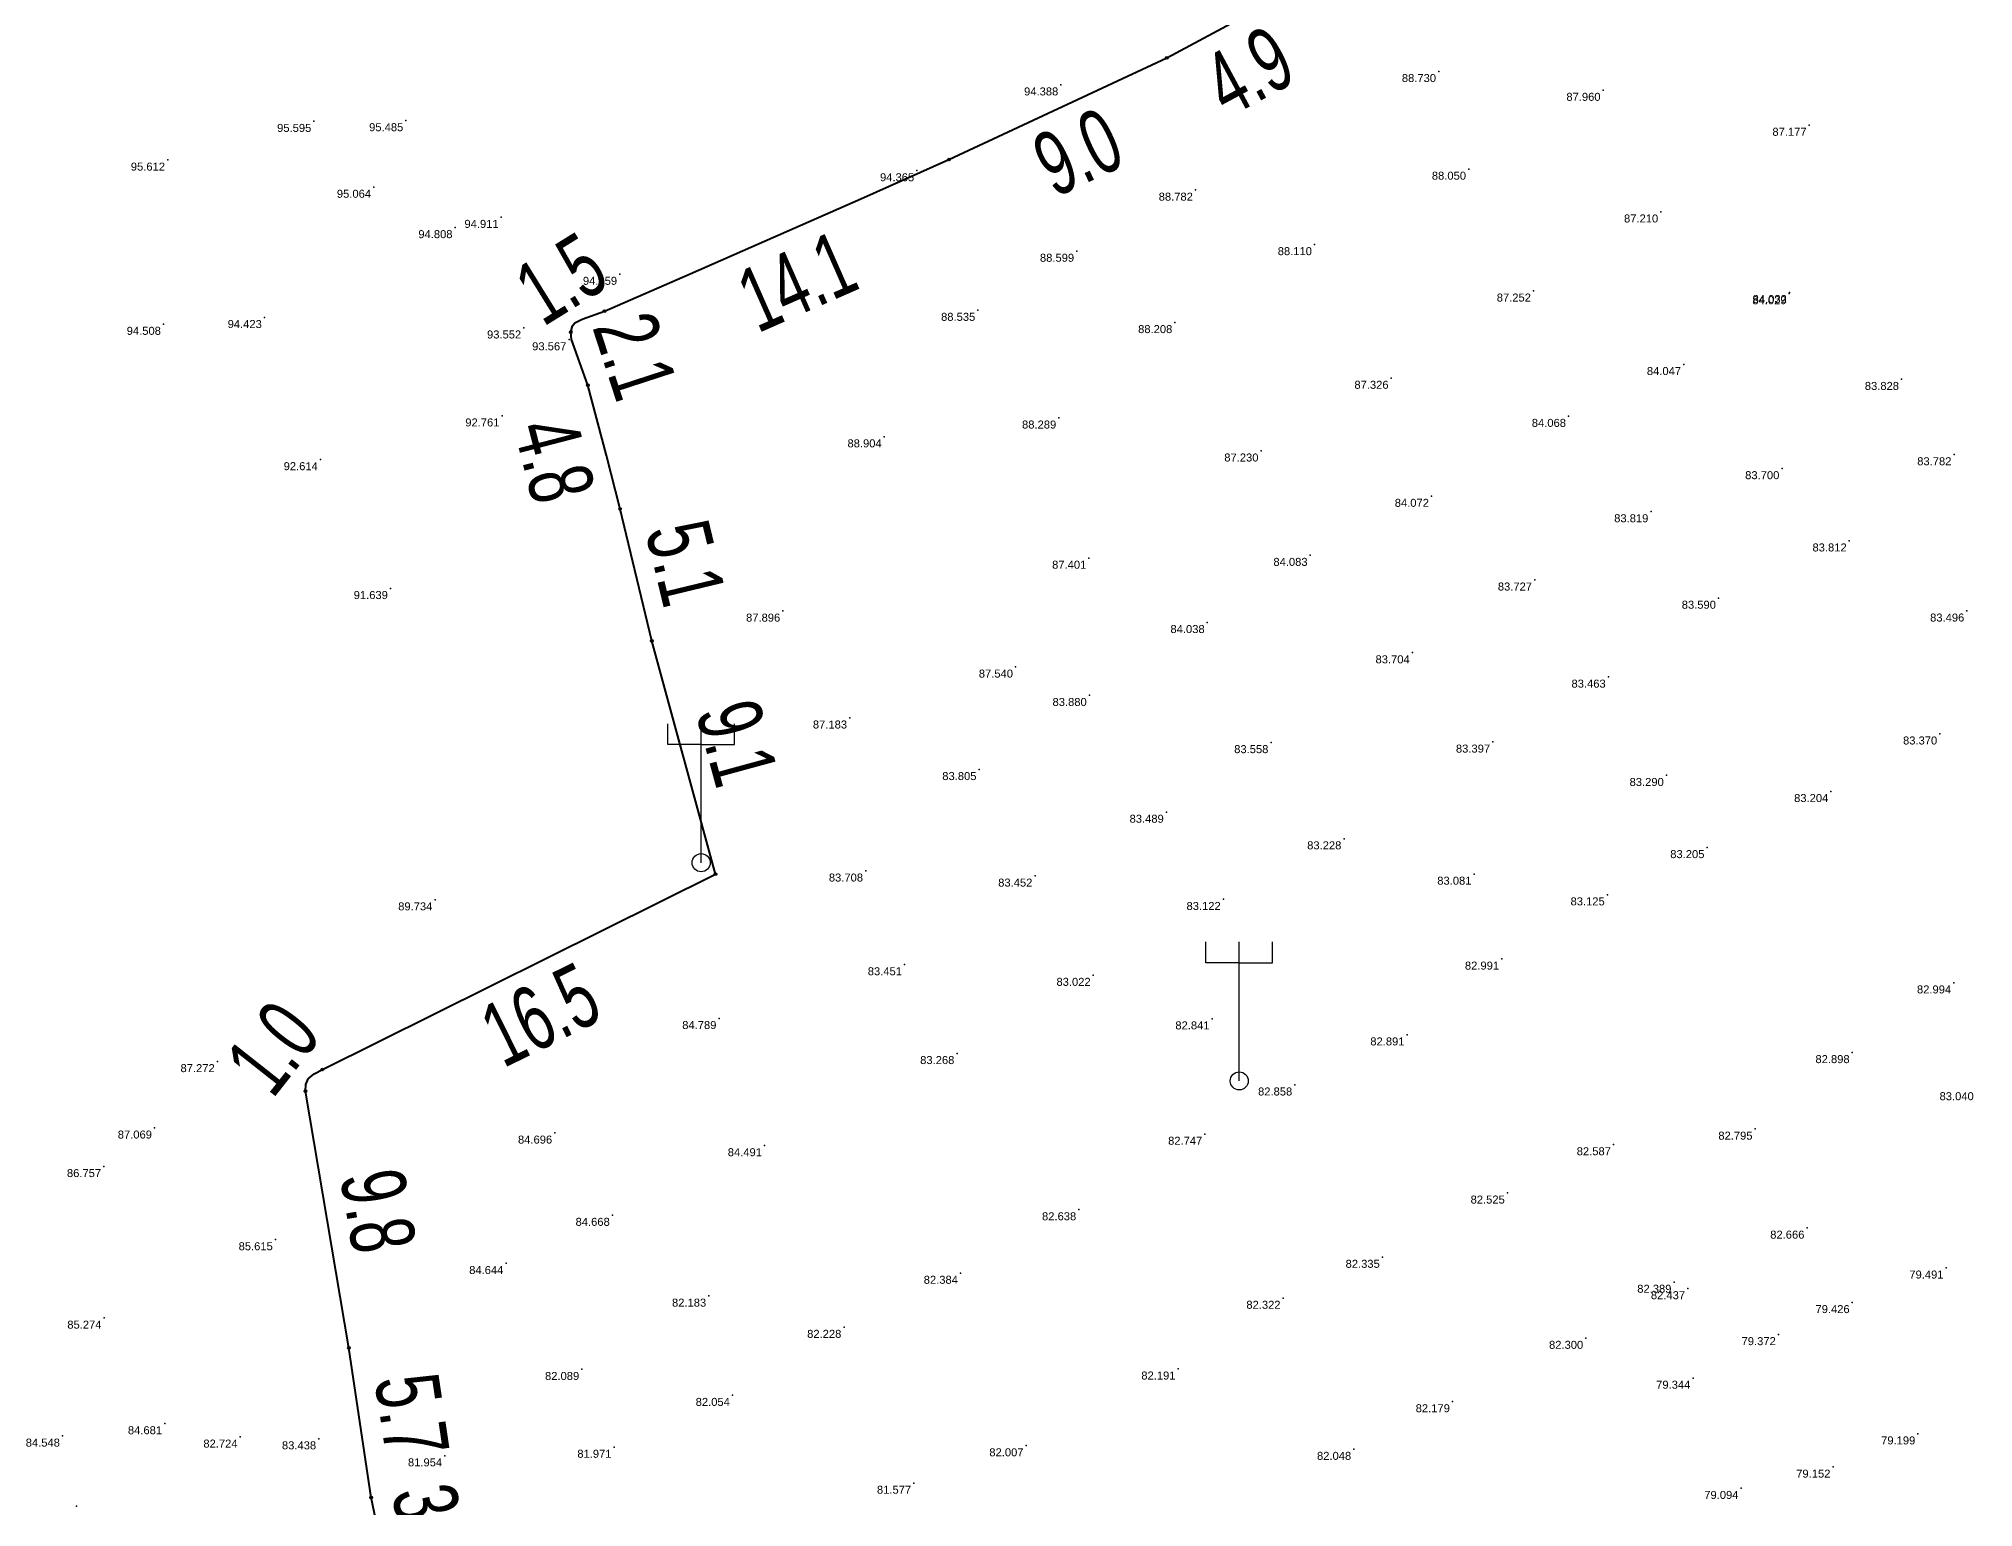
# Model space of a CAD drawing. Header units: millimetres. Extents: x 706139 to 707011, y 753722 to 954403.
# Drawn here: x 706726 to 706798.6, y 953828.4 to 953883.4 of the extents above; entities that cross this region are included whole.
import ezdxf
from ezdxf.enums import TextEntityAlignment as Align

# ---------------------------------------------------------------- set-up
doc = ezdxf.new("R2010")
doc.units = ezdxf.units.MM
doc.linetypes.add('SOLID_LINE', pattern=[0])
doc.layers.add('BD', color=1, linetype='Continuous', lineweight=40)
doc.layers.add('BD SYMBOL', color=7, linetype='Continuous', lineweight=30)
for name, color, linetype in [('dim', 7, 'Continuous'), ('EP SYMBOL', 7, 'Continuous'), ('Height', 7, 'Continuous')]:
    doc.layers.add(name, color=color, linetype=linetype)
doc.styles.add('DIM', font='ARIALN.TTF', dxfattribs={"width": 0.8, "height": 2.4})
doc.styles.get("Standard").update_dxf_attribs({"font": 'arial.ttf'})
doc.dimstyles.get("Standard").update_dxf_attribs({"dimtxt": 0.18, "dimasz": 0.18, "dimexe": 0.18, "dimexo": 0.0625, "dimgap": 0.09, "dimtad": 0, "dimtih": 1, "dimtoh": 1, "dimdec": 4, "dimzin": 0, "dimdsep": 46, "dimtxsty": 'Standard', "dimcen": 0.09, "dimadec": 0, "dimazin": 0, "dimtfac": 1, "dimtdec": 4, "dimtofl": 0, "dimtmove": 0, "dimatfit": 3, "dimfxl": 1, "dimtolj": 1, "dimtzin": 0, "dimarcsym": 0})

# ---------------------------------------------------------------- blocks, each defined once
blk = doc.blocks.new('BD')
at = {"linetype": 'ByBlock'}
for p, q in [((-0.037, -0.034), (0.037, 0.034)), ((-0.035, 0.035), (0.035, -0.035))]:
    blk.add_line(p, q, dxfattribs=at)
blk.add_circle((0, 0), 0.05)
blk.add_point((0, 0))
blk = doc.blocks.new('EP')
at = {"color": 6}
for p, q in [((-0.415, 1.477), (-0.415, 1.736)), ((0, 1.477), (0, 1.736)), ((0.415, 1.477), (0.415, 1.736)), ((0, 1.477), (-0.415, 1.477)), ((0, 0), (0, 1.477)), ((0, 1.477), (0.415, 1.477))]:
    blk.add_line(p, q, dxfattribs=at)
blk.add_circle((0, 0), 0.113, dxfattribs=at)
blk = doc.blocks.new('*D352')
at = {"layer": 'Defpoints', "color": 0, "transparency": 16777216}
for p in [(708021.509, 953853.832), (708017.16, 953851.492), (708018.058, 953849.822)]:
    blk.add_point(p, dxfattribs=at)
at = {"layer": 'dim', "color": 0, "transparency": 16777216, "insert": (708020.233, 953850.992), "char_height": 2.4, "attachment_point": 5, "rotation": 28.28268, "style": 'DIM'}
blk.add_mtext('\\A1;4.9', dxfattribs=at)
blk = doc.blocks.new('*D353')
at = {"layer": 'Defpoints', "color": 0, "transparency": 16777216}
for p in [(708017.16, 953851.492), (708008.988, 953847.678), (708009.749, 953846.047)]:
    blk.add_point(p, dxfattribs=at)
at = {"layer": 'dim', "color": 0, "transparency": 16777216, "insert": (708013.835, 953847.954), "char_height": 2.4, "attachment_point": 5, "rotation": 25.0192, "style": 'DIM'}
blk.add_mtext('\\A1;9.0', dxfattribs=at)
blk = doc.blocks.new('*D354')
at = {"layer": 'Defpoints', "color": 0, "transparency": 16777216}
for p in [(708008.988, 953847.678), (707996.084, 953841.995), (707996.841, 953840.277)]:
    blk.add_point(p, dxfattribs=at)
at = {"layer": 'dim', "color": 0, "transparency": 16777216, "insert": (708003.293, 953843.118), "char_height": 2.4, "attachment_point": 5, "rotation": 23.76898, "style": 'DIM'}
blk.add_mtext('\\A1;14.1', dxfattribs=at)
blk = doc.blocks.new('*D355')
at = {"layer": 'Defpoints', "color": 0, "transparency": 16777216}
for p in [(707995.09, 953843.599), (707996.084, 953841.995), (707994.811, 953841.206)]:
    blk.add_point(p, dxfattribs=at)
at = {"layer": 'dim', "color": 0, "transparency": 16777216, "insert": (707994.453, 953843.205), "char_height": 2.4, "attachment_point": 5, "rotation": 31.79046, "style": 'DIM'}
blk.add_mtext('\\A1;1.5', dxfattribs=at)
blk = doc.blocks.new('*D356')
at = {"layer": 'Defpoints', "color": 0, "transparency": 16777216}
for p in [(707994.811, 953841.206), (707997.36, 953839.843), (707995.457, 953839.223)]:
    blk.add_point(p, dxfattribs=at)
at = {"layer": 'dim', "color": 0, "transparency": 16777216, "insert": (707997.227, 953840.322), "char_height": 2.4, "attachment_point": 5, "rotation": 288.04401, "style": 'DIM'}
blk.add_mtext('\\A1;2.1', dxfattribs=at)
blk = doc.blocks.new('*D357')
at = {"layer": 'Defpoints', "color": 0, "transparency": 16777216}
for p in [(707995.457, 953839.223), (707996.662, 953834.577), (707994.8, 953834.094)]:
    blk.add_point(p, dxfattribs=at)
at = {"layer": 'dim', "color": 0, "transparency": 16777216, "insert": (707994.198, 953836.417), "char_height": 2.4, "attachment_point": 5, "rotation": 284.54002, "style": 'DIM'}
blk.add_mtext('\\A1;4.8', dxfattribs=at)
blk = doc.blocks.new('*D358')
at = {"layer": 'Defpoints', "color": 0, "transparency": 16777216}
for p in [(707996.662, 953834.577), (707999.708, 953830.083), (707997.852, 953829.636)]:
    blk.add_point(p, dxfattribs=at)
at = {"layer": 'dim', "color": 0, "transparency": 16777216, "insert": (707999.113, 953832.554), "char_height": 2.4, "attachment_point": 5, "rotation": 283.54134, "style": 'DIM'}
blk.add_mtext('\\A1;5.1', dxfattribs=at)
blk = doc.blocks.new('*D359')
at = {"layer": 'Defpoints', "color": 0, "transparency": 16777216}
for p in [(707997.852, 953829.636), (708002.233, 953821.428), (708000.242, 953820.884)]:
    blk.add_point(p, dxfattribs=at)
at = {"layer": 'dim', "color": 0, "transparency": 16777216, "insert": (708001.038, 953825.804), "char_height": 2.4, "attachment_point": 5, "rotation": 285.27395, "style": 'DIM'}
blk.add_mtext('\\A1;9.1', dxfattribs=at)
blk = doc.blocks.new('*D360')
at = {"layer": 'Defpoints', "color": 0, "transparency": 16777216}
for p in [(708000.242, 953820.884), (707985.507, 953813.567), (707986.309, 953811.952)]:
    blk.add_point(p, dxfattribs=at)
at = {"layer": 'dim', "color": 0, "transparency": 16777216, "insert": (707993.676, 953815.61), "char_height": 2.4, "attachment_point": 5, "rotation": 26.40774, "style": 'DIM'}
blk.add_mtext('\\A1;16.5', dxfattribs=at)
blk = doc.blocks.new('*D361')
at = {"layer": 'Defpoints', "color": 0, "transparency": 16777216}
for p in [(707983.33, 953813.958), (707985.507, 953813.567), (707984.863, 953812.75)]:
    blk.add_point(p, dxfattribs=at)
at = {"layer": 'dim', "color": 0, "transparency": 16777216, "insert": (707983.652, 953814.367), "char_height": 2.4, "attachment_point": 5, "rotation": 51.75307, "style": 'DIM'}
blk.add_mtext('\\A1;1.0', dxfattribs=at)
blk = doc.blocks.new('*D362')
at = {"layer": 'Defpoints', "color": 0, "transparency": 16777216}
for p in [(707984.863, 953812.75), (707988.399, 953803.447), (707986.498, 953803.124)]:
    blk.add_point(p, dxfattribs=at)
at = {"layer": 'dim', "color": 0, "transparency": 16777216, "insert": (707987.582, 953808.26), "char_height": 2.4, "attachment_point": 5, "rotation": 279.63983, "style": 'DIM'}
blk.add_mtext('\\A1;9.8', dxfattribs=at)
blk = doc.blocks.new('*D363')
at = {"layer": 'Defpoints', "color": 0, "transparency": 16777216}
for p in [(707986.498, 953803.124), (707987.33, 953797.51), (707989.266, 953797.797)]:
    blk.add_point(p, dxfattribs=at)
at = {"layer": 'dim', "color": 0, "transparency": 16777216, "insert": (707988.85, 953800.604), "char_height": 2.4, "attachment_point": 5, "rotation": 278.42993, "style": 'DIM'}
blk.add_mtext('\\A1;5.7', dxfattribs=at)
blk = doc.blocks.new('*D364')
at = {"layer": 'Defpoints', "color": 0, "transparency": 16777216}
for p in [(707987.33, 953797.51), (707987.939, 953794.575), (707989.864, 953794.975)]:
    blk.add_point(p, dxfattribs=at)
at = {"layer": 'dim', "color": 0, "transparency": 16777216, "insert": (707989.56, 953796.442), "char_height": 2.4, "attachment_point": 5, "rotation": 281.72229, "style": 'DIM'}
blk.add_mtext('\\A1;3.0', dxfattribs=at)
blk = doc.blocks.new('FGHFGH')
at = {"layer": 'BD'}
for p, q in [((708017.15974, 953851.4922), (708021.50874, 953853.8322)), ((708008.98774, 953847.6782), (708017.15974, 953851.4922)), ((708005.69474, 953846.2092), (708008.98774, 953847.6782)), ((707999.29274, 953843.3912), (708005.69474, 953846.2092)), ((707996.08374, 953841.9952), (707999.29274, 953843.3912)), ((707994.97274, 953841.5642), (707995.24574, 953841.7012)), ((707995.24574, 953841.7012), (707996.08374, 953841.9952)), ((707994.81074, 953841.2062), (707994.87474, 953841.4412)), ((707994.83574, 953840.9332), (707994.81074, 953841.2062)), ((707994.87474, 953841.4412), (707994.97274, 953841.5642)), ((707995.45674, 953839.2232), (707994.83574, 953840.9332)), ((707996.15274, 953836.5812), (707995.45674, 953839.2232)), ((707996.66174, 953834.5772), (707996.15274, 953836.5812)), ((707997.85174, 953829.6362), (707996.66174, 953834.5772)), ((708000.24174, 953820.8842), (707997.85174, 953829.6362)), ((707985.50674, 953813.5672), (708000.24174, 953820.8842)), ((707984.97074, 953813.2182), (707985.19474, 953813.4062)), ((707985.19474, 953813.4062), (707985.50674, 953813.5672)), ((707984.86274, 953812.7502), (707984.88274, 953812.9972)), ((707986.49774, 953803.1242), (707984.86274, 953812.7502)), ((707984.88274, 953812.9972), (707984.97074, 953813.2182)), ((707987.32974, 953797.5102), (707986.49774, 953803.1242)), ((707987.93874, 953794.5752), (707987.32974, 953797.5102))]:
    blk.add_line(p, q, dxfattribs=at)
at = {"layer": 'BD SYMBOL'}
for p in [(708017.15974, 953851.4922, 94.368), (708008.98774, 953847.6782, 94.221), (707996.08374, 953841.9952, 94.161), (707994.81074, 953841.2062), (707995.45674, 953839.2232, 92.827), (707996.66174, 953834.5772, 92.019), (707997.85174, 953829.6362, 91.194), (708000.24174, 953820.8842, 89.365), (707985.50674, 953813.5672, 87.615), (707984.86274, 953812.7502, 87.046), (707986.49774, 953803.1242, 84.934), (707987.32974, 953797.5102, 82.686)]:
    blk.add_blockref('BD', p, dxfattribs=at)
at = {"layer": 'EP SYMBOL', "xscale": 3, "yscale": 3, "zscale": 3}
for p in [(707999.70374, 953821.3172, 89.281), (708019.87774, 953813.1362, 82.988)]:
    blk.add_blockref('EP', p, dxfattribs=at)
at = {"layer": 'dim'}
for p1, p2, distance, picture, middle in [((708021.50874, 953853.8322), (708017.15974, 953851.4922), 1.89666, '*D352', (708020.23292, 953850.99197)), ((708017.15974, 953851.4922), (708008.98774, 953847.6782), 1.7996, '*D353', (708013.83483, 953847.95447)), ((708008.98774, 953847.6782), (707996.08374, 953841.9952), 1.87774, '*D354', (708003.29256, 953843.11824)), ((707994.81074, 953841.2062), (707996.08374, 953841.9952), 1.88691, '*D355', (707994.45319, 953843.20454)), ((707995.45674, 953839.2232), (707996.66174, 953834.5772), -1.92295, '*D357', (707994.19788, 953836.41744)), ((707996.66174, 953834.5772), (707997.85174, 953829.6362), 1.90905, '*D358', (707999.11272, 953832.5537)), ((707997.85174, 953829.6362), (708000.24174, 953820.8842), 2.06446, '*D359', (708001.03828, 953825.80405)), ((708000.24174, 953820.8842), (707985.50674, 953813.5672), 1.8035, '*D360', (707993.67636, 953815.6104)), ((707985.50674, 953813.5672), (707984.86274, 953812.7502), -1.95177, '*D361', (707983.65192, 953814.36695)), ((707984.86274, 953812.7502), (707986.49774, 953803.1242), 1.92889, '*D362', (707987.58189, 953808.2602)), ((707986.49774, 953803.1242), (707987.32974, 953797.5102), 1.95694, '*D363', (707988.84953, 953800.60409)), ((707987.32974, 953797.5102), (707987.93874, 953794.5752), 1.9666, '*D364', (707989.55983, 953796.44226))]:
    dim = blk.add_aligned_dim(p1=p1, p2=p2, distance=distance, dimstyle='Standard', dxfattribs=at)
    dim.commit()
    dim.dimension.update_dxf_attribs({"geometry": picture, "text_midpoint": middle})
dim = blk.add_linear_dim(base=(707997.35963, 953839.84311), p1=(707994.81074, 953841.2062), p2=(707995.45674, 953839.2232), angle=288.0440057, dimstyle='Standard', dxfattribs=at)
dim.commit()
dim.dimension.update_dxf_attribs({"geometry": '*D356', "text_midpoint": (707997.22685, 953840.32171), "dimtype": 129})

msp = doc.modelspace()

# ---------------------------------------------------------------- linework, layer by layer
at = {"color": 0, "linetype": 'SOLID_LINE'}
for p in [(706764.3728, 953881.7021, 94.3882), (706778.5377, 953882.2041, 88.7299), (706778.5377, 953882.2041, 88.7299), (706784.7068, 953881.4997, 87.96), (706784.7068, 953881.4997, 87.96), (706736.365, 953880.334, 95.595), (706739.814, 953880.361, 95.485), (706792.4319, 953880.188, 87.1766), (706792.4319, 953880.188, 87.1766), (706730.879, 953878.883, 95.612), (706758.9704, 953878.4836, 94.3646), (706779.6619, 953878.543, 88.0498), (706779.6619, 953878.543, 88.0498), (706738.605, 953877.865, 95.064), (706769.4206, 953877.7563, 88.7816), (706769.4206, 953877.7563, 88.7816), (706743.388, 953876.736, 94.911), (706786.8678, 953876.9382, 87.2096), (706786.8678, 953876.9382, 87.2096), (706741.659, 953876.351, 94.808), (706764.9674, 953875.4654, 88.5988), (706764.9674, 953875.4654, 88.5988), (706773.8843, 953875.713, 88.1099), (706773.8843, 953875.713, 88.1099), (706747.8308, 953874.6013, 94.359), (706782.0959, 953873.9737, 87.2521), (706782.0959, 953873.9737, 87.2521), (706791.6809, 953873.8727, 84.0292), (706791.6809, 953873.8727, 84.0292), (706791.6915, 953873.916, 84.0324), (706791.6915, 953873.916, 84.0324), (706734.509, 953872.98, 94.423), (706761.2606, 953873.2507, 88.5349), (706761.2606, 953873.2507, 88.5349), (706730.725, 953872.726, 94.508), (706744.2347, 953872.5895, 93.5516), (706745.928, 953872.146, 93.567), (706768.649, 953872.7903, 88.2078), (706768.649, 953872.7903, 88.2078), (706776.7584, 953870.7023, 87.3259), (706776.7584, 953870.7023, 87.3259), (706787.7253, 953871.2176, 84.0469), (706787.7253, 953871.2176, 84.0469), (706795.8971, 953870.66, 83.8284), (706795.8971, 953870.66, 83.8284), (706743.42, 953869.291, 92.761), (706783.4101, 953869.2743, 84.0682), (706783.4101, 953869.2743, 84.0682), (706764.2959, 953869.2122, 88.2894), (706764.2959, 953869.2122, 88.2894), (706757.7509, 953868.5067, 88.904), (706757.7509, 953868.5067, 88.904), (706771.88, 953867.9758, 87.2301), (706771.88, 953867.9758, 87.2301), (706797.8623, 953867.835, 83.7819), (706797.8623, 953867.835, 83.7819), (706736.609, 953867.65, 92.614), (706791.411, 953867.3131, 83.7002), (706791.411, 953867.3131, 83.7002), (706778.2717, 953866.2763, 84.0717), (706778.2717, 953866.2763, 84.0717), (706786.4995, 953865.6979, 83.819), (706786.4995, 953865.6979, 83.819), (706793.9346, 953864.6032, 83.8118), (706793.9346, 953864.6032, 83.8118), (706765.4241, 953863.9557, 87.4015), (706765.4241, 953863.9557, 87.4015), (706773.7215, 953864.0621, 84.0829), (706773.7215, 953864.0621, 84.0829), (706739.235, 953862.818, 91.639), (706782.1372, 953863.1384, 83.7272), (706782.1372, 953863.1384, 83.7272), (706789.0325, 953862.4551, 83.59), (706789.0325, 953862.4551, 83.59), (706753.9478, 953861.9721, 87.8963), (706753.9478, 953861.9721, 87.8963), (706769.8614, 953861.5432, 84.0384), (706769.8614, 953861.5432, 84.0384), (706798.3453, 953861.9747, 83.4957), (706798.3453, 953861.9747, 83.4957), (706762.6749, 953859.8738, 87.5395), (706762.6749, 953859.8738, 87.5395), (706777.5504, 953860.408, 83.704), (706777.5504, 953860.408, 83.704), (706784.8988, 953859.4971, 83.4631), (706784.8988, 953859.4971, 83.4631), (706765.4398, 953858.8095, 83.8797), (706765.4398, 953858.8095, 83.8797), (706756.4533, 953857.9644, 87.1833), (706756.4533, 953857.9644, 87.1833), (706772.2516, 953857.0404, 83.5585), (706772.2516, 953857.0404, 83.5585), (706780.5652, 953857.0609, 83.3967), (706780.5652, 953857.0609, 83.3967), (706797.3304, 953857.365, 83.3697), (706797.3304, 953857.365, 83.3697), (706761.3059, 953856.0308, 83.8046), (706761.3059, 953856.0308, 83.8046), (706787.0774, 953855.8094, 83.2903), (706787.0774, 953855.8094, 83.2903), (706793.2465, 953855.2068, 83.2044), (706793.2465, 953855.2068, 83.2044), (706768.3289, 953854.4311, 83.4893), (706768.3289, 953854.4311, 83.4893), (706774.988, 953853.4336, 83.2276), (706774.988, 953853.4336, 83.2276), (706788.6014, 953853.1041, 83.2049), (706788.6014, 953853.1041, 83.2049), (706757.0527, 953852.2258, 83.7078), (706757.0527, 953852.2258, 83.7078), (706763.4019, 953852.0363, 83.4516), (706763.4019, 953852.0363, 83.4516), (706779.8653, 953852.1078, 83.0813), (706779.8653, 953852.1078, 83.0813), (706740.904, 953851.145, 89.734), (706770.4638, 953851.1596, 83.1223), (706770.4638, 953851.1596, 83.1223), (706784.8633, 953851.3319, 83.1247), (706784.8633, 953851.3319, 83.1247), (706758.5118, 953848.7119, 83.4512), (706758.5118, 953848.7119, 83.4512), (706765.5869, 953848.3151, 83.0215), (706765.5869, 953848.3151, 83.0215), (706780.902, 953848.9241, 82.9912), (706780.902, 953848.9241, 82.9912), (706797.8526, 953848.031, 82.9938), (706797.8526, 953848.031, 82.9938), (706751.5548, 953846.6964, 84.7894), (706751.5548, 953846.6964, 84.7894), (706770.0452, 953846.6821, 82.8405), (706770.0452, 953846.6821, 82.8405), (706777.3553, 953846.0809, 82.891), (706777.3553, 953846.0809, 82.891), (706760.4765, 953845.3817, 83.2678), (706760.4765, 953845.3817, 83.2678), (706794.0458, 953845.4173, 82.8983), (706794.0458, 953845.4173, 82.8983), (706732.7418, 953845.0799, 87.2718), (706732.7418, 953845.0799, 87.2718), (706773.1457, 953844.2035, 82.8576), (706773.1457, 953844.2035, 82.8576), (706730.3892, 953842.5893, 87.0692), (706790.4049, 953842.5481, 82.7952), (706790.4049, 953842.5481, 82.7952), (706745.3959, 953842.4002, 84.6963), (706745.3959, 953842.4002, 84.6963), (706753.2616, 953841.9265, 84.491), (706753.2616, 953841.9265, 84.491), (706769.7735, 953842.3573, 82.7467), (706769.7735, 953842.3573, 82.7467), (706785.0947, 953841.9625, 82.5868), (706785.0947, 953841.9625, 82.5868), (706728.4841, 953841.1444, 86.7574), (706765.0457, 953839.5252, 82.638), (706765.0457, 953839.5252, 82.638), (706781.1153, 953840.1517, 82.5255), (706781.1153, 953840.1517, 82.5255), (706747.5558, 953839.3163, 84.6684), (706747.5558, 953839.3163, 84.6684), (706792.3506, 953838.8365, 82.6663), (706792.3506, 953838.8365, 82.6663), (706734.9208, 953838.4008, 85.6152), (706734.9208, 953838.4008, 85.6152), (706743.5669, 953837.5109, 84.6437), (706743.5669, 953837.5109, 84.6437), (706776.4282, 953837.7424, 82.3355), (706776.4282, 953837.7424, 82.3355), (706797.5667, 953837.341, 79.4907), (706797.5667, 953837.341, 79.4907), (706760.6098, 953837.144, 82.384), (706760.6098, 953837.144, 82.384), (706787.3645, 953836.8071, 82.3889), (706787.3645, 953836.8071, 82.3889), (706751.1713, 953836.2862, 82.1828), (706751.1713, 953836.2862, 82.1828), (706772.7075, 953836.2065, 82.3223), (706772.7075, 953836.2065, 82.3223), (706787.876, 953836.5655, 82.4368), (706787.876, 953836.5655, 82.4368), (706794.0469, 953836.0444, 79.4257), (706794.0469, 953836.0444, 79.4257), (706728.4974, 953835.462, 85.2736), (706756.2391, 953835.1162, 82.228), (706756.2391, 953835.1162, 82.228), (706784.0563, 953834.7046, 82.2998), (706784.0563, 953834.7046, 82.2998), (706791.2767, 953834.8423, 79.3722), (706791.2767, 953834.8423, 79.3722), (706746.41, 953833.537, 82.0889), (706746.41, 953833.537, 82.0889), (706768.7688, 953833.5539, 82.1909), (706768.7688, 953833.5539, 82.1909), (706788.0733, 953833.2097, 79.3435), (706788.0733, 953833.2097, 79.3435), (706752.0584, 953832.5643, 82.0544), (706752.0584, 953832.5643, 82.0544), (706779.0565, 953832.3272, 82.1789), (706779.0565, 953832.3272, 82.1789), (706726.9381, 953831.0385, 84.5478), (706730.7693, 953831.5023, 84.6808), (706730.7693, 953831.5023, 84.6808), (706733.5992, 953831.0017, 82.7242), (706736.5456, 953830.9357, 83.4377), (706736.5456, 953830.9357, 83.4377), (706796.5081, 953831.1209, 79.1991), (706796.5081, 953831.1209, 79.1991), (706741.2705, 953830.2981, 81.954), (706741.2705, 953830.2981, 81.954), (706747.622, 953830.62, 81.9705), (706747.622, 953830.62, 81.9705), (706763.0697, 953830.6748, 82.0072), (706763.0697, 953830.6748, 82.0072), (706775.3563, 953830.542, 82.0481), (706775.3563, 953830.542, 82.0481), (706793.3257, 953829.8749, 79.1524), (706793.3257, 953829.8749, 79.1524), (706758.856, 953829.2718, 81.5773), (706758.856, 953829.2718, 81.5773), (706789.8775, 953829.0764, 79.0945), (706789.8775, 953829.0764, 79.0945), (706727.4614, 953828.4101, 82.4605)]:
    msp.add_point(p, dxfattribs=at)

# ---------------------------------------------------------------- block references
msp.add_blockref('FGHFGH', (-1248.8207, 31.2158))

# ---------------------------------------------------------------- texts
at = {"layer": 'Height', "color": 4, "linetype": 'SOLID_LINE'}
for s, p in [('94.388', (706764.2728, 953881.6021, 94.3882)), ('88.730', (706778.4377, 953882.1041, 88.7299)), ('88.730', (706778.4377, 953882.1041, 88.7299)), ('87.960', (706784.6068, 953881.3997, 87.96)), ('87.960', (706784.6068, 953881.3997, 87.96)), ('95.595', (706736.265, 953880.234, 95.595)), ('95.485', (706739.714, 953880.261, 95.485)), ('87.177', (706792.3319, 953880.088, 87.1766)), ('87.177', (706792.3319, 953880.088, 87.1766)), ('95.612', (706730.779, 953878.783, 95.612)), ('94.365', (706758.8704, 953878.3836, 94.3646)), ('88.050', (706779.5619, 953878.443, 88.0498)), ('88.050', (706779.5619, 953878.443, 88.0498)), ('95.064', (706738.505, 953877.765, 95.064)), ('88.782', (706769.3206, 953877.6563, 88.7816)), ('88.782', (706769.3206, 953877.6563, 88.7816)), ('94.911', (706743.288, 953876.636, 94.911)), ('87.210', (706786.7678, 953876.8382, 87.2096)), ('87.210', (706786.7678, 953876.8382, 87.2096)), ('94.808', (706741.559, 953876.251, 94.808)), ('88.599', (706764.8674, 953875.3654, 88.5988)), ('88.599', (706764.8674, 953875.3654, 88.5988)), ('88.110', (706773.7843, 953875.613, 88.1099)), ('88.110', (706773.7843, 953875.613, 88.1099)), ('94.359', (706747.7308, 953874.5013, 94.359)), ('87.252', (706781.9959, 953873.8737, 87.2521)), ('87.252', (706781.9959, 953873.8737, 87.2521)), ('84.029', (706791.5809, 953873.7727, 84.0292)), ('84.029', (706791.5809, 953873.7727, 84.0292)), ('84.032', (706791.5915, 953873.816, 84.0324)), ('84.032', (706791.5915, 953873.816, 84.0324)), ('94.423', (706734.409, 953872.88, 94.423)), ('88.535', (706761.1606, 953873.1507, 88.5349)), ('88.535', (706761.1606, 953873.1507, 88.5349)), ('94.508', (706730.625, 953872.626, 94.508)), ('93.552', (706744.1347, 953872.4895, 93.5516)), ('88.208', (706768.549, 953872.6903, 88.2078)), ('88.208', (706768.549, 953872.6903, 88.2078)), ('93.567', (706745.828, 953872.046, 93.567)), ('84.047', (706787.6253, 953871.1176, 84.0469)), ('84.047', (706787.6253, 953871.1176, 84.0469)), ('87.326', (706776.6584, 953870.6023, 87.3259)), ('87.326', (706776.6584, 953870.6023, 87.3259)), ('83.828', (706795.7971, 953870.56, 83.8284)), ('83.828', (706795.7971, 953870.56, 83.8284)), ('92.761', (706743.32, 953869.191, 92.761)), ('88.289', (706764.1959, 953869.1122, 88.2894)), ('88.289', (706764.1959, 953869.1122, 88.2894)), ('84.068', (706783.3101, 953869.1743, 84.0682)), ('84.068', (706783.3101, 953869.1743, 84.0682)), ('88.904', (706757.6509, 953868.4067, 88.904)), ('88.904', (706757.6509, 953868.4067, 88.904)), ('87.230', (706771.78, 953867.8758, 87.2301)), ('87.230', (706771.78, 953867.8758, 87.2301)), ('92.614', (706736.509, 953867.55, 92.614)), ('83.700', (706791.311, 953867.2131, 83.7002)), ('83.700', (706791.311, 953867.2131, 83.7002)), ('83.782', (706797.7623, 953867.735, 83.7819)), ('83.782', (706797.7623, 953867.735, 83.7819)), ('84.072', (706778.1717, 953866.1763, 84.0717)), ('84.072', (706778.1717, 953866.1763, 84.0717)), ('83.819', (706786.3995, 953865.5979, 83.819)), ('83.819', (706786.3995, 953865.5979, 83.819)), ('83.812', (706793.8346, 953864.5032, 83.8118)), ('83.812', (706793.8346, 953864.5032, 83.8118)), ('87.401', (706765.3241, 953863.8557, 87.4015)), ('87.401', (706765.3241, 953863.8557, 87.4015)), ('84.083', (706773.6215, 953863.9621, 84.0829)), ('84.083', (706773.6215, 953863.9621, 84.0829)), ('91.639', (706739.135, 953862.718, 91.639)), ('83.727', (706782.0372, 953863.0384, 83.7272)), ('83.727', (706782.0372, 953863.0384, 83.7272)), ('83.590', (706788.9325, 953862.3551, 83.59)), ('83.590', (706788.9325, 953862.3551, 83.59)), ('87.896', (706753.8478, 953861.8721, 87.8963)), ('87.896', (706753.8478, 953861.8721, 87.8963)), ('84.038', (706769.7614, 953861.4432, 84.0384)), ('84.038', (706769.7614, 953861.4432, 84.0384)), ('83.496', (706798.2453, 953861.8747, 83.4957)), ('83.496', (706798.2453, 953861.8747, 83.4957)), ('83.704', (706777.4504, 953860.308, 83.704)), ('83.704', (706777.4504, 953860.308, 83.704)), ('87.540', (706762.5749, 953859.7738, 87.5395)), ('87.540', (706762.5749, 953859.7738, 87.5395)), ('83.463', (706784.7988, 953859.3971, 83.4631)), ('83.463', (706784.7988, 953859.3971, 83.4631)), ('83.880', (706765.3398, 953858.7095, 83.8797)), ('83.880', (706765.3398, 953858.7095, 83.8797)), ('87.183', (706756.3533, 953857.8644, 87.1833)), ('87.183', (706756.3533, 953857.8644, 87.1833)), ('83.558', (706772.1516, 953856.9404, 83.5585)), ('83.558', (706772.1516, 953856.9404, 83.5585)), ('83.397', (706780.4652, 953856.9609, 83.3967)), ('83.397', (706780.4652, 953856.9609, 83.3967)), ('83.370', (706797.2304, 953857.265, 83.3697)), ('83.370', (706797.2304, 953857.265, 83.3697)), ('83.805', (706761.2059, 953855.9308, 83.8046)), ('83.805', (706761.2059, 953855.9308, 83.8046)), ('83.290', (706786.9774, 953855.7094, 83.2903)), ('83.290', (706786.9774, 953855.7094, 83.2903)), ('83.204', (706793.1465, 953855.1068, 83.2044)), ('83.204', (706793.1465, 953855.1068, 83.2044)), ('83.489', (706768.2289, 953854.3311, 83.4893)), ('83.489', (706768.2289, 953854.3311, 83.4893)), ('83.228', (706774.888, 953853.3336, 83.2276)), ('83.228', (706774.888, 953853.3336, 83.2276)), ('83.205', (706788.5014, 953853.0041, 83.2049)), ('83.205', (706788.5014, 953853.0041, 83.2049)), ('83.708', (706756.9527, 953852.1258, 83.7078)), ('83.708', (706756.9527, 953852.1258, 83.7078)), ('83.452', (706763.3019, 953851.9363, 83.4516)), ('83.452', (706763.3019, 953851.9363, 83.4516)), ('83.081', (706779.7653, 953852.0078, 83.0813)), ('83.081', (706779.7653, 953852.0078, 83.0813)), ('83.125', (706784.7633, 953851.2319, 83.1247)), ('83.125', (706784.7633, 953851.2319, 83.1247)), ('89.734', (706740.804, 953851.045, 89.734)), ('83.122', (706770.3638, 953851.0596, 83.1223)), ('83.122', (706770.3638, 953851.0596, 83.1223)), ('83.451', (706758.4118, 953848.6119, 83.4512)), ('83.451', (706758.4118, 953848.6119, 83.4512)), ('83.022', (706765.4869, 953848.2151, 83.0215)), ('83.022', (706765.4869, 953848.2151, 83.0215)), ('82.991', (706780.802, 953848.8241, 82.9912)), ('82.991', (706780.802, 953848.8241, 82.9912)), ('82.994', (706797.7526, 953847.931, 82.9938)), ('82.994', (706797.7526, 953847.931, 82.9938)), ('84.789', (706751.4548, 953846.5964, 84.7894)), ('84.789', (706751.4548, 953846.5964, 84.7894)), ('82.841', (706769.9452, 953846.5821, 82.8405)), ('82.841', (706769.9452, 953846.5821, 82.8405)), ('82.891', (706777.2553, 953845.9809, 82.891)), ('82.891', (706777.2553, 953845.9809, 82.891)), ('82.898', (706793.9458, 953845.3173, 82.8983)), ('82.898', (706793.9458, 953845.3173, 82.8983)), ('87.272', (706732.6418, 953844.9799, 87.2718)), ('87.272', (706732.6418, 953844.9799, 87.2718)), ('83.268', (706760.3765, 953845.2817, 83.2678)), ('83.268', (706760.3765, 953845.2817, 83.2678)), ('82.858', (706773.0457, 953844.1035, 82.8576)), ('82.858', (706773.0457, 953844.1035, 82.8576)), ('83.040', (706798.5998, 953843.9271, 83.0405)), ('83.040', (706798.5998, 953843.9271, 83.0405)), ('87.069', (706730.2892, 953842.4893, 87.0692)), ('82.795', (706790.3049, 953842.4481, 82.7952)), ('82.795', (706790.3049, 953842.4481, 82.7952)), ('84.696', (706745.2959, 953842.3002, 84.6963)), ('84.696', (706745.2959, 953842.3002, 84.6963)), ('84.491', (706753.1616, 953841.8265, 84.491)), ('84.491', (706753.1616, 953841.8265, 84.491)), ('82.747', (706769.6735, 953842.2573, 82.7467)), ('82.747', (706769.6735, 953842.2573, 82.7467)), ('82.587', (706784.9947, 953841.8625, 82.5868)), ('82.587', (706784.9947, 953841.8625, 82.5868)), ('86.757', (706728.3841, 953841.0444, 86.7574)), ('82.525', (706781.0153, 953840.0517, 82.5255)), ('82.525', (706781.0153, 953840.0517, 82.5255)), ('84.668', (706747.4558, 953839.2163, 84.6684)), ('84.668', (706747.4558, 953839.2163, 84.6684)), ('82.638', (706764.9457, 953839.4252, 82.638)), ('82.638', (706764.9457, 953839.4252, 82.638)), ('85.615', (706734.8208, 953838.3008, 85.6152)), ('85.615', (706734.8208, 953838.3008, 85.6152)), ('82.666', (706792.2506, 953838.7365, 82.6663)), ('82.666', (706792.2506, 953838.7365, 82.6663)), ('84.644', (706743.4669, 953837.4109, 84.6437)), ('84.644', (706743.4669, 953837.4109, 84.6437)), ('82.335', (706776.3282, 953837.6424, 82.3355)), ('82.335', (706776.3282, 953837.6424, 82.3355)), ('82.384', (706760.5098, 953837.044, 82.384)), ('82.384', (706760.5098, 953837.044, 82.384)), ('82.389', (706787.2645, 953836.7071, 82.3889)), ('82.389', (706787.2645, 953836.7071, 82.3889)), ('79.491', (706797.4667, 953837.241, 79.4907)), ('79.491', (706797.4667, 953837.241, 79.4907)), ('82.183', (706751.0713, 953836.1862, 82.1828)), ('82.183', (706751.0713, 953836.1862, 82.1828)), ('82.322', (706772.6075, 953836.1065, 82.3223)), ('82.322', (706772.6075, 953836.1065, 82.3223)), ('82.437', (706787.776, 953836.4655, 82.4368)), ('82.437', (706787.776, 953836.4655, 82.4368)), ('79.426', (706793.9469, 953835.9444, 79.4257)), ('79.426', (706793.9469, 953835.9444, 79.4257)), ('85.274', (706728.3974, 953835.362, 85.2736)), ('82.228', (706756.1391, 953835.0162, 82.228)), ('82.228', (706756.1391, 953835.0162, 82.228)), ('82.300', (706783.9563, 953834.6046, 82.2998)), ('82.300', (706783.9563, 953834.6046, 82.2998)), ('79.372', (706791.1767, 953834.7423, 79.3722)), ('79.372', (706791.1767, 953834.7423, 79.3722)), ('82.089', (706746.31, 953833.437, 82.0889)), ('82.089', (706746.31, 953833.437, 82.0889)), ('82.191', (706768.6688, 953833.4539, 82.1909)), ('82.191', (706768.6688, 953833.4539, 82.1909)), ('79.344', (706787.9733, 953833.1097, 79.3435)), ('79.344', (706787.9733, 953833.1097, 79.3435)), ('82.054', (706751.9584, 953832.4643, 82.0544)), ('82.054', (706751.9584, 953832.4643, 82.0544)), ('82.179', (706778.9565, 953832.2272, 82.1789)), ('82.179', (706778.9565, 953832.2272, 82.1789)), ('84.548', (706726.8381, 953830.9385, 84.5478)), ('84.681', (706730.6693, 953831.4023, 84.6808)), ('84.681', (706730.6693, 953831.4023, 84.6808)), ('82.724', (706733.4992, 953830.9017, 82.7242)), ('83.438', (706736.4456, 953830.8357, 83.4377)), ('83.438', (706736.4456, 953830.8357, 83.4377)), ('79.199', (706796.4081, 953831.0209, 79.1991)), ('79.199', (706796.4081, 953831.0209, 79.1991)), ('81.954', (706741.1705, 953830.1981, 81.954)), ('81.954', (706741.1705, 953830.1981, 81.954)), ('81.971', (706747.522, 953830.52, 81.9705)), ('81.971', (706747.522, 953830.52, 81.9705)), ('82.007', (706762.9697, 953830.5748, 82.0072)), ('82.007', (706762.9697, 953830.5748, 82.0072)), ('82.048', (706775.2563, 953830.442, 82.0481)), ('82.048', (706775.2563, 953830.442, 82.0481)), ('79.152', (706793.2257, 953829.7749, 79.1524)), ('79.152', (706793.2257, 953829.7749, 79.1524)), ('81.577', (706758.756, 953829.1718, 81.5773)), ('81.577', (706758.756, 953829.1718, 81.5773)), ('79.094', (706789.7775, 953828.9764, 79.0945)), ('79.094', (706789.7775, 953828.9764, 79.0945))]:
    msp.add_text(s, height=0.3, dxfattribs=at).set_placement(p, align=Align.TOP_RIGHT)

doc.saveas('drawing.dxf')
